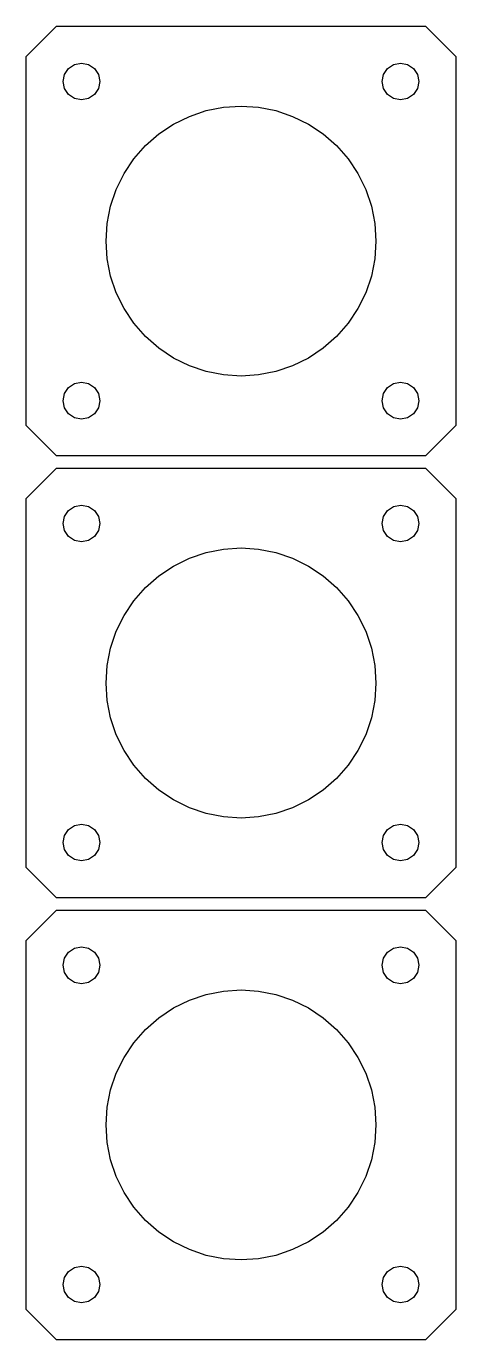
# Model space of a CAD drawing. Extents: x -18 to 18, y -18 to 90.
import ezdxf

# ---------------------------------------------------------------- set-up
doc = ezdxf.new("R2010")
doc.units = 0
doc.layers.get('0').update_dxf_attribs({"linetype": 'CONTINUOUS'})

msp = doc.modelspace()

# ---------------------------------------------------------------- linework, layer by layer
at = {"color": 7}
for points in [[(-17.5, 56.973), (-17.5, 87.027), (-15.027, 89.5), (15.027, 89.5), (17.5, 87.027), (17.5, 56.973), (15.027, 54.5), (-15.027, 54.5), (-17.5, 56.973)], [(-14.5, 85), (-14.386, 85.574), (-14.061, 86.061), (-13.574, 86.386), (-13, 86.5), (-12.426, 86.386), (-11.939, 86.061), (-11.614, 85.574), (-11.5, 85), (-11.614, 84.426), (-11.939, 83.939), (-12.426, 83.614), (-13, 83.5), (-13.574, 83.614), (-14.061, 83.939), (-14.386, 84.426), (-14.5, 85)], [(11.5, 85), (11.614, 85.574), (11.939, 86.061), (12.426, 86.386), (13, 86.5), (13.574, 86.386), (14.061, 86.061), (14.386, 85.574), (14.5, 85), (14.386, 84.426), (14.061, 83.939), (13.574, 83.614), (13, 83.5), (12.426, 83.614), (11.939, 83.939), (11.614, 84.426), (11.5, 85)], [(-11, 72), (-10.906, 73.436), (-10.625, 74.847), (-10.163, 76.21), (-9.526, 77.5), (-8.727, 78.696), (-7.778, 79.778), (-6.696, 80.727), (-5.5, 81.526), (-4.21, 82.163), (-2.847, 82.625), (-1.436, 82.906), (0, 83), (1.436, 82.906), (2.847, 82.625), (4.21, 82.163), (5.5, 81.526), (6.696, 80.727), (7.778, 79.778), (8.727, 78.696), (9.526, 77.5), (10.163, 76.21), (10.625, 74.847), (10.906, 73.436), (11, 72), (10.906, 70.564), (10.625, 69.153), (10.163, 67.79), (9.526, 66.5), (8.727, 65.304), (7.778, 64.222), (6.696, 63.273), (5.5, 62.474), (4.21, 61.837), (2.847, 61.375), (1.436, 61.094), (0, 61), (-1.436, 61.094), (-2.847, 61.375), (-4.21, 61.837), (-5.5, 62.474), (-6.696, 63.273), (-7.778, 64.222), (-8.727, 65.304), (-9.526, 66.5), (-10.163, 67.79), (-10.625, 69.153), (-10.906, 70.564), (-11, 72)], [(-14.5, 59), (-14.386, 59.574), (-14.061, 60.061), (-13.574, 60.386), (-13, 60.5), (-12.426, 60.386), (-11.939, 60.061), (-11.614, 59.574), (-11.5, 59), (-11.614, 58.426), (-11.939, 57.939), (-12.426, 57.614), (-13, 57.5), (-13.574, 57.614), (-14.061, 57.939), (-14.386, 58.426), (-14.5, 59)], [(11.5, 59), (11.614, 59.574), (11.939, 60.061), (12.426, 60.386), (13, 60.5), (13.574, 60.386), (14.061, 60.061), (14.386, 59.574), (14.5, 59), (14.386, 58.426), (14.061, 57.939), (13.574, 57.614), (13, 57.5), (12.426, 57.614), (11.939, 57.939), (11.614, 58.426), (11.5, 59)], [(-17.5, 20.973), (-17.5, 51.027), (-15.027, 53.5), (15.027, 53.5), (17.5, 51.027), (17.5, 20.973), (15.027, 18.5), (-15.027, 18.5), (-17.5, 20.973)], [(-14.5, 49), (-14.386, 49.574), (-14.061, 50.061), (-13.574, 50.386), (-13, 50.5), (-12.426, 50.386), (-11.939, 50.061), (-11.614, 49.574), (-11.5, 49), (-11.614, 48.426), (-11.939, 47.939), (-12.426, 47.614), (-13, 47.5), (-13.574, 47.614), (-14.061, 47.939), (-14.386, 48.426), (-14.5, 49)], [(11.5, 49), (11.614, 49.574), (11.939, 50.061), (12.426, 50.386), (13, 50.5), (13.574, 50.386), (14.061, 50.061), (14.386, 49.574), (14.5, 49), (14.386, 48.426), (14.061, 47.939), (13.574, 47.614), (13, 47.5), (12.426, 47.614), (11.939, 47.939), (11.614, 48.426), (11.5, 49)], [(-11, 36), (-10.906, 37.436), (-10.625, 38.847), (-10.163, 40.21), (-9.526, 41.5), (-8.727, 42.696), (-7.778, 43.778), (-6.696, 44.727), (-5.5, 45.526), (-4.21, 46.163), (-2.847, 46.625), (-1.436, 46.906), (0, 47), (1.436, 46.906), (2.847, 46.625), (4.21, 46.163), (5.5, 45.526), (6.696, 44.727), (7.778, 43.778), (8.727, 42.696), (9.526, 41.5), (10.163, 40.21), (10.625, 38.847), (10.906, 37.436), (11, 36), (10.906, 34.564), (10.625, 33.153), (10.163, 31.79), (9.526, 30.5), (8.727, 29.304), (7.778, 28.222), (6.696, 27.273), (5.5, 26.474), (4.21, 25.837), (2.847, 25.375), (1.436, 25.094), (0, 25), (-1.436, 25.094), (-2.847, 25.375), (-4.21, 25.837), (-5.5, 26.474), (-6.696, 27.273), (-7.778, 28.222), (-8.727, 29.304), (-9.526, 30.5), (-10.163, 31.79), (-10.625, 33.153), (-10.906, 34.564), (-11, 36)], [(-14.5, 23), (-14.386, 23.574), (-14.061, 24.061), (-13.574, 24.386), (-13, 24.5), (-12.426, 24.386), (-11.939, 24.061), (-11.614, 23.574), (-11.5, 23), (-11.614, 22.426), (-11.939, 21.939), (-12.426, 21.614), (-13, 21.5), (-13.574, 21.614), (-14.061, 21.939), (-14.386, 22.426), (-14.5, 23)], [(11.5, 23), (11.614, 23.574), (11.939, 24.061), (12.426, 24.386), (13, 24.5), (13.574, 24.386), (14.061, 24.061), (14.386, 23.574), (14.5, 23), (14.386, 22.426), (14.061, 21.939), (13.574, 21.614), (13, 21.5), (12.426, 21.614), (11.939, 21.939), (11.614, 22.426), (11.5, 23)], [(-17.5, -15.027), (-17.5, 15.027), (-15.027, 17.5), (15.027, 17.5), (17.5, 15.027), (17.5, -15.027), (15.027, -17.5), (-15.027, -17.5), (-17.5, -15.027)], [(-14.5, 13), (-14.386, 13.574), (-14.061, 14.061), (-13.574, 14.386), (-13, 14.5), (-12.426, 14.386), (-11.939, 14.061), (-11.614, 13.574), (-11.5, 13), (-11.614, 12.426), (-11.939, 11.939), (-12.426, 11.614), (-13, 11.5), (-13.574, 11.614), (-14.061, 11.939), (-14.386, 12.426), (-14.5, 13)], [(11.5, 13), (11.614, 13.574), (11.939, 14.061), (12.426, 14.386), (13, 14.5), (13.574, 14.386), (14.061, 14.061), (14.386, 13.574), (14.5, 13), (14.386, 12.426), (14.061, 11.939), (13.574, 11.614), (13, 11.5), (12.426, 11.614), (11.939, 11.939), (11.614, 12.426), (11.5, 13)], [(-11, 0), (-10.906, 1.436), (-10.625, 2.847), (-10.163, 4.21), (-9.526, 5.5), (-8.727, 6.696), (-7.778, 7.778), (-6.696, 8.727), (-5.5, 9.526), (-4.21, 10.163), (-2.847, 10.625), (-1.436, 10.906), (0, 11), (1.436, 10.906), (2.847, 10.625), (4.21, 10.163), (5.5, 9.526), (6.696, 8.727), (7.778, 7.778), (8.727, 6.696), (9.526, 5.5), (10.163, 4.21), (10.625, 2.847), (10.906, 1.436), (11, 0), (10.906, -1.436), (10.625, -2.847), (10.163, -4.21), (9.526, -5.5), (8.727, -6.696), (7.778, -7.778), (6.696, -8.727), (5.5, -9.526), (4.21, -10.163), (2.847, -10.625), (1.436, -10.906), (0, -11), (-1.436, -10.906), (-2.847, -10.625), (-4.21, -10.163), (-5.5, -9.526), (-6.696, -8.727), (-7.778, -7.778), (-8.727, -6.696), (-9.526, -5.5), (-10.163, -4.21), (-10.625, -2.847), (-10.906, -1.436), (-11, 0)], [(-14.5, -13), (-14.386, -12.426), (-14.061, -11.939), (-13.574, -11.614), (-13, -11.5), (-12.426, -11.614), (-11.939, -11.939), (-11.614, -12.426), (-11.5, -13), (-11.614, -13.574), (-11.939, -14.061), (-12.426, -14.386), (-13, -14.5), (-13.574, -14.386), (-14.061, -14.061), (-14.386, -13.574), (-14.5, -13)], [(11.5, -13), (11.614, -12.426), (11.939, -11.939), (12.426, -11.614), (13, -11.5), (13.574, -11.614), (14.061, -11.939), (14.386, -12.426), (14.5, -13), (14.386, -13.574), (14.061, -14.061), (13.574, -14.386), (13, -14.5), (12.426, -14.386), (11.939, -14.061), (11.614, -13.574), (11.5, -13)]]:
    msp.add_lwpolyline(points, dxfattribs=at)

doc.saveas('drawing.dxf')
